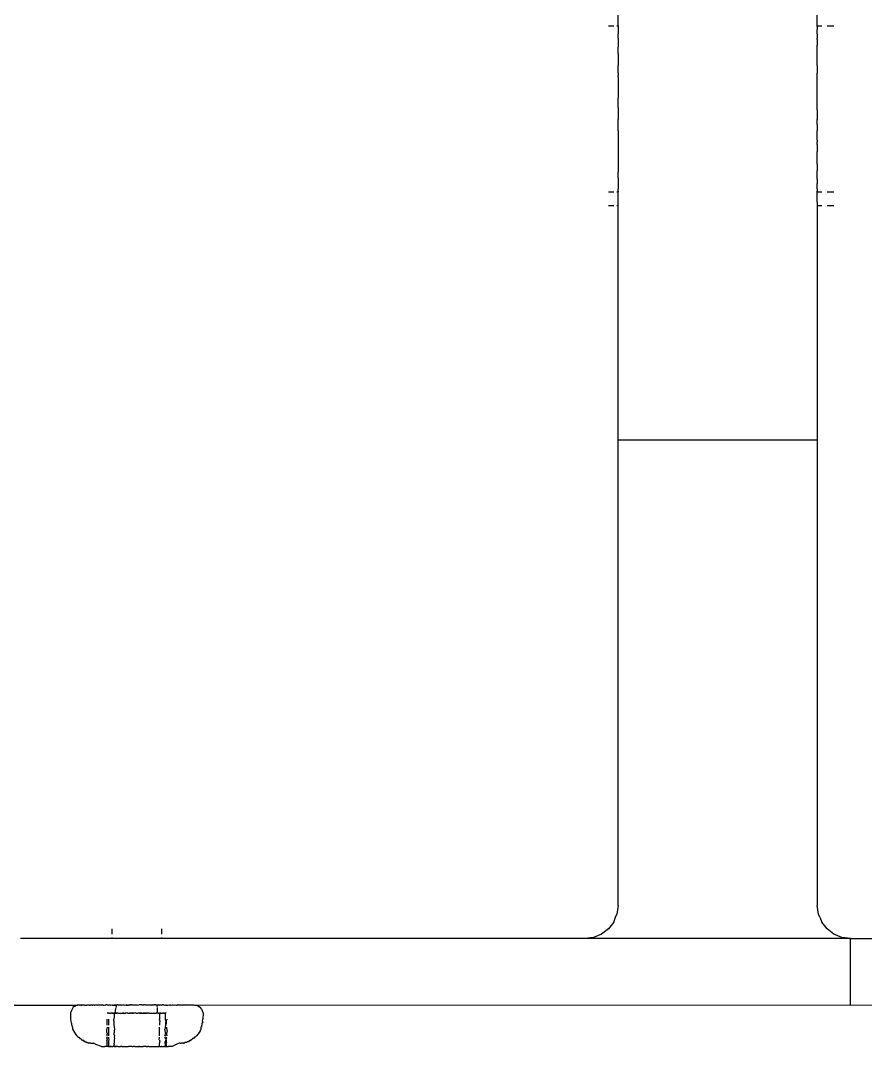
# Model space of a CAD drawing. Header units: millimetres. Extents: x 21 to 5427, y 20 to 4028.
# Drawn here: x 4482.1 to 4533, y 1621.8 to 1683.6 of the extents above; entities that cross this region are included whole.
import ezdxf

# ---------------------------------------------------------------- set-up
doc = ezdxf.new("R2010")
doc.units = ezdxf.units.MM

msp = doc.modelspace()

# ---------------------------------------------------------------- linework, layer by layer
for p, q in [((4518.079, 1683.293), (4518.079, 1683.929)), ((4530.079, 1683.293), (4530.079, 1683.929)), ((4517.493, 1683.293), (4517.811, 1683.293)), ((4518.011, 1683.293), (4518.079, 1683.293)), ((4518.079, 1683.293), (4518.079, 1683.253)), ((4530.079, 1683.293), (4530.147, 1683.293)), ((4530.079, 1683.253), (4530.079, 1683.293)), ((4530.147, 1683.293), (4530.347, 1683.293)), ((4530.665, 1683.293), (4531.079, 1683.293)), ((4518.079, 1683.253), (4518.079, 1683.112)), ((4518.079, 1683.112), (4518.079, 1683.07)), ((4518.079, 1683.07), (4518.079, 1683.009)), ((4518.079, 1683.009), (4518.079, 1682.884)), ((4518.079, 1682.884), (4518.079, 1682.811)), ((4518.079, 1682.539), (4518.079, 1682.811)), ((4530.079, 1683.253), (4530.079, 1683.07)), ((4530.079, 1683.009), (4530.079, 1683.07)), ((4530.079, 1682.884), (4530.079, 1683.009)), ((4530.079, 1682.811), (4530.079, 1682.884)), ((4530.079, 1682.811), (4530.079, 1682.539)), ((4518.079, 1682.539), (4518.079, 1682.5)), ((4518.079, 1682.5), (4518.079, 1682.46)), ((4518.079, 1682.46), (4518.079, 1682.12)), ((4518.079, 1682.12), (4518.079, 1682.079)), ((4518.079, 1682.079), (4518.079, 1682.024)), ((4530.079, 1682.5), (4530.079, 1682.539)), ((4530.079, 1682.46), (4530.079, 1682.5)), ((4530.079, 1682.46), (4530.079, 1682.12)), ((4530.079, 1682.079), (4530.079, 1682.12)), ((4530.079, 1682.024), (4530.079, 1682.079)), ((4518.079, 1681.623), (4518.079, 1682.024)), ((4518.079, 1681.623), (4518.079, 1681.568)), ((4518.079, 1681.568), (4518.079, 1681.527)), ((4518.079, 1681.527), (4518.079, 1681.14)), ((4530.079, 1681.623), (4530.079, 1682.024)), ((4530.079, 1681.568), (4530.079, 1681.623)), ((4530.079, 1681.527), (4530.079, 1681.568)), ((4530.079, 1681.14), (4530.079, 1681.527)), ((4518.079, 1681.14), (4518.079, 1681.059)), ((4518.079, 1681.059), (4518.079, 1680.997)), ((4518.079, 1680.997), (4518.079, 1680.935)), ((4518.079, 1680.935), (4518.079, 1680.897)), ((4518.079, 1680.438), (4518.079, 1680.897)), ((4530.079, 1681.059), (4530.079, 1681.14)), ((4530.079, 1680.997), (4530.079, 1681.059)), ((4530.079, 1680.935), (4530.079, 1680.997)), ((4530.079, 1680.897), (4530.079, 1680.935)), ((4530.079, 1680.897), (4530.079, 1680.438)), ((4518.079, 1680.438), (4518.079, 1680.371)), ((4518.079, 1680.371), (4518.079, 1680.304)), ((4518.079, 1680.195), (4518.079, 1680.304)), ((4518.079, 1680.195), (4518.079, 1679.757)), ((4530.079, 1680.371), (4530.079, 1680.438)), ((4530.079, 1680.304), (4530.079, 1680.371)), ((4530.079, 1680.195), (4530.079, 1680.304)), ((4530.079, 1679.757), (4530.079, 1680.195)), ((4518.079, 1679.757), (4518.079, 1679.703)), ((4518.079, 1679.703), (4518.079, 1679.632)), ((4518.079, 1679.632), (4518.079, 1679.246)), ((4530.079, 1679.703), (4530.079, 1679.757)), ((4530.079, 1679.632), (4530.079, 1679.703)), ((4530.079, 1679.246), (4530.079, 1679.632)), ((4518.079, 1679.246), (4518.079, 1679.078)), ((4518.079, 1679.078), (4518.079, 1679.006)), ((4518.079, 1679.006), (4518.079, 1678.933)), ((4530.079, 1679.078), (4530.079, 1679.246)), ((4530.079, 1679.006), (4530.079, 1679.078)), ((4530.079, 1678.933), (4530.079, 1679.006)), ((4518.079, 1678.367), (4518.079, 1678.933)), ((4518.079, 1678.367), (4518.079, 1678.294)), ((4530.079, 1678.367), (4530.079, 1678.933)), ((4530.079, 1678.294), (4530.079, 1678.367)), ((4518.079, 1678.294), (4518.079, 1678.221)), ((4518.079, 1678.221), (4518.079, 1677.655)), ((4530.079, 1678.221), (4530.079, 1678.294)), ((4530.079, 1678.221), (4530.079, 1677.655)), ((4518.079, 1677.582), (4518.079, 1677.655)), ((4518.079, 1677.51), (4518.079, 1677.582)), ((4518.079, 1677.342), (4518.079, 1677.51)), ((4518.079, 1676.956), (4518.079, 1677.342)), ((4530.079, 1677.582), (4530.079, 1677.655)), ((4530.079, 1677.51), (4530.079, 1677.582)), ((4530.079, 1677.342), (4530.079, 1677.51)), ((4530.079, 1677.342), (4530.079, 1676.956)), ((4518.079, 1676.956), (4518.079, 1676.885)), ((4518.079, 1676.885), (4518.079, 1676.831)), ((4518.079, 1676.831), (4518.079, 1676.393)), ((4530.079, 1676.885), (4530.079, 1676.956)), ((4530.079, 1676.831), (4530.079, 1676.885)), ((4530.079, 1676.393), (4530.079, 1676.831)), ((4518.079, 1676.393), (4518.079, 1676.284)), ((4518.079, 1676.284), (4518.079, 1676.217)), ((4518.079, 1676.217), (4518.079, 1676.15)), ((4518.079, 1676.15), (4518.079, 1675.691)), ((4530.079, 1676.393), (4530.079, 1676.284)), ((4530.079, 1676.217), (4530.079, 1676.284)), ((4530.079, 1676.15), (4530.079, 1676.217)), ((4530.079, 1676.15), (4530.079, 1675.691)), ((4518.079, 1675.691), (4518.079, 1675.653)), ((4518.079, 1675.653), (4518.079, 1675.591)), ((4518.079, 1675.591), (4518.079, 1675.529)), ((4518.079, 1675.529), (4518.079, 1675.473)), ((4518.079, 1675.473), (4518.079, 1675.061)), ((4530.079, 1675.653), (4530.079, 1675.691)), ((4530.079, 1675.591), (4530.079, 1675.653)), ((4530.079, 1675.529), (4530.079, 1675.591)), ((4530.079, 1675.473), (4530.079, 1675.529)), ((4530.079, 1675.061), (4530.079, 1675.473)), ((4518.079, 1675.061), (4518.079, 1675.02)), ((4518.079, 1675.02), (4518.079, 1674.965)), ((4518.079, 1674.965), (4518.079, 1674.564)), ((4530.079, 1675.02), (4530.079, 1675.061)), ((4530.079, 1674.965), (4530.079, 1675.02)), ((4530.079, 1674.965), (4530.079, 1674.564)), ((4518.079, 1674.564), (4518.079, 1674.509)), ((4518.079, 1674.509), (4518.079, 1674.468)), ((4518.079, 1674.128), (4518.079, 1674.468)), ((4518.079, 1674.128), (4518.079, 1674.088)), ((4518.079, 1674.088), (4518.079, 1674.048)), ((4518.079, 1674.048), (4518.079, 1673.777)), ((4530.079, 1674.509), (4530.079, 1674.564)), ((4530.079, 1674.468), (4530.079, 1674.509)), ((4530.079, 1674.128), (4530.079, 1674.468)), ((4530.079, 1674.088), (4530.079, 1674.128)), ((4530.079, 1674.048), (4530.079, 1674.088)), ((4530.079, 1674.048), (4530.079, 1673.777)), ((4518.079, 1673.777), (4518.079, 1673.704)), ((4518.079, 1673.704), (4518.079, 1673.579)), ((4518.079, 1673.579), (4518.079, 1673.518)), ((4518.079, 1673.518), (4518.079, 1673.476)), ((4518.079, 1673.335), (4518.079, 1673.476)), ((4530.079, 1673.704), (4530.079, 1673.777)), ((4530.079, 1673.579), (4530.079, 1673.704)), ((4530.079, 1673.518), (4530.079, 1673.579)), ((4530.079, 1673.476), (4530.079, 1673.518)), ((4530.079, 1673.476), (4530.079, 1673.335)), ((4517.493, 1673.295), (4517.811, 1673.295)), ((4518.011, 1673.295), (4518.079, 1673.295)), ((4518.079, 1673.335), (4518.079, 1673.295)), ((4518.079, 1672.659), (4518.079, 1673.295)), ((4530.079, 1673.295), (4530.079, 1673.335)), ((4530.079, 1673.295), (4530.147, 1673.295)), ((4530.079, 1672.659), (4530.079, 1673.295)), ((4530.147, 1673.295), (4530.347, 1673.295)), ((4530.665, 1673.295), (4531.079, 1673.295)), ((4517.811, 1672.444), (4517.493, 1672.444)), ((4518.079, 1672.444), (4518.011, 1672.444)), ((4518.079, 1672.444), (4518.079, 1672.659)), ((4518.079, 1671.753), (4518.079, 1672.444)), ((4530.079, 1672.659), (4530.079, 1672.444)), ((4530.079, 1672.444), (4530.079, 1671.753)), ((4530.147, 1672.444), (4530.079, 1672.444)), ((4530.347, 1672.444), (4530.147, 1672.444)), ((4531.079, 1672.444), (4530.665, 1672.444)), ((4518.079, 1670.861), (4518.079, 1671.753)), ((4530.079, 1671.753), (4530.079, 1670.861)), ((4518.079, 1669.986), (4518.079, 1670.861)), ((4530.079, 1670.861), (4530.079, 1669.986)), ((4518.079, 1669.129), (4518.079, 1669.986)), ((4530.079, 1669.986), (4530.079, 1669.129)), ((4518.079, 1668.294), (4518.079, 1669.129)), ((4530.079, 1669.129), (4530.079, 1668.294)), ((4518.079, 1667.481), (4518.079, 1668.294)), ((4530.079, 1668.294), (4530.079, 1667.481)), ((4518.079, 1666.693), (4518.079, 1667.481)), ((4530.079, 1667.481), (4530.079, 1666.693)), ((4518.079, 1665.931), (4518.079, 1666.693)), ((4530.079, 1666.693), (4530.079, 1665.931)), ((4518.079, 1665.197), (4518.079, 1665.931)), ((4530.079, 1665.931), (4530.079, 1665.197)), ((4518.079, 1664.492), (4518.079, 1665.197)), ((4530.079, 1665.197), (4530.079, 1664.492)), ((4518.079, 1663.819), (4518.079, 1664.492)), ((4530.079, 1664.492), (4530.079, 1663.819)), ((4518.079, 1663.179), (4518.079, 1663.819)), ((4530.079, 1663.819), (4530.079, 1663.179)), ((4518.079, 1662.573), (4518.079, 1663.179)), ((4530.079, 1663.179), (4530.079, 1662.573)), ((4518.079, 1662.002), (4518.079, 1662.573)), ((4530.079, 1662.573), (4530.079, 1662.002)), ((4518.079, 1661.469), (4518.079, 1662.002)), ((4530.079, 1662.002), (4530.079, 1661.469)), ((4518.079, 1660.973), (4518.079, 1661.469)), ((4530.079, 1661.469), (4530.079, 1660.973)), ((4518.079, 1660.517), (4518.079, 1660.973)), ((4518.079, 1660.101), (4518.079, 1660.517)), ((4530.079, 1660.973), (4530.079, 1660.517)), ((4530.079, 1660.517), (4530.079, 1660.101)), ((4518.079, 1659.727), (4518.079, 1660.101)), ((4530.079, 1660.101), (4530.079, 1659.727)), ((4518.079, 1659.394), (4518.079, 1659.727)), ((4518.079, 1659.104), (4518.079, 1659.394)), ((4530.079, 1659.727), (4530.079, 1659.394)), ((4530.079, 1659.394), (4530.079, 1659.104)), ((4518.079, 1658.858), (4518.079, 1659.104)), ((4518.079, 1658.655), (4518.079, 1658.858)), ((4518.079, 1658.498), (4518.079, 1658.655)), ((4530.079, 1659.104), (4530.079, 1658.858)), ((4530.079, 1658.858), (4530.079, 1658.655)), ((4530.079, 1658.655), (4530.079, 1658.498)), ((4518.079, 1658.385), (4518.079, 1658.498)), ((4518.079, 1658.317), (4518.079, 1658.385)), ((4530.079, 1658.317), (4518.079, 1658.317)), ((4518.079, 1630.294), (4518.079, 1658.317)), ((4530.079, 1658.498), (4530.079, 1658.385)), ((4530.079, 1658.385), (4530.079, 1658.317)), ((4530.079, 1658.317), (4530.079, 1630.294)), ((4518.079, 1630.294), (4518.011, 1629.776)), ((4530.147, 1629.776), (4530.079, 1630.294)), ((4517.811, 1629.294), (4517.927, 1629.587)), ((4517.927, 1629.587), (4518.011, 1629.776)), ((4530.232, 1629.587), (4530.147, 1629.776)), ((4530.232, 1629.587), (4530.347, 1629.294)), ((4487.589, 1628.88), (4487.589, 1628.562)), ((4490.57, 1628.88), (4490.57, 1628.562)), ((4517.493, 1628.88), (4517.079, 1628.562)), ((4517.811, 1629.294), (4517.493, 1628.88)), ((4530.665, 1628.88), (4530.347, 1629.294)), ((4531.079, 1628.562), (4530.665, 1628.88)), ((4487.589, 1628.294), (4482.079, 1628.294)), ((4487.589, 1628.362), (4487.589, 1628.294)), ((4487.622, 1628.294), (4487.589, 1628.294)), ((4487.677, 1628.294), (4487.622, 1628.294)), ((4487.755, 1628.294), (4487.677, 1628.294)), ((4487.854, 1628.294), (4487.755, 1628.294)), ((4487.972, 1628.294), (4487.854, 1628.294)), ((4488, 1628.294), (4487.972, 1628.294)), ((4488.108, 1628.294), (4488, 1628.294)), ((4488.139, 1628.294), (4488.108, 1628.294)), ((4488.259, 1628.294), (4488.139, 1628.294)), ((4488.292, 1628.294), (4488.259, 1628.294)), ((4488.423, 1628.294), (4488.292, 1628.294)), ((4488.459, 1628.294), (4488.423, 1628.294)), ((4488.597, 1628.294), (4488.459, 1628.294)), ((4488.635, 1628.294), (4488.597, 1628.294)), ((4488.779, 1628.294), (4488.635, 1628.294)), ((4488.818, 1628.294), (4488.779, 1628.294)), ((4488.965, 1628.294), (4488.818, 1628.294)), ((4489.005, 1628.294), (4488.965, 1628.294)), ((4489.154, 1628.294), (4489.005, 1628.294)), ((4489.193, 1628.294), (4489.154, 1628.294)), ((4489.341, 1628.294), (4489.193, 1628.294)), ((4489.38, 1628.294), (4489.341, 1628.294)), ((4489.524, 1628.294), (4489.38, 1628.294)), ((4489.562, 1628.294), (4489.524, 1628.294)), ((4489.7, 1628.294), (4489.562, 1628.294)), ((4489.736, 1628.294), (4489.7, 1628.294)), ((4489.866, 1628.294), (4489.736, 1628.294)), ((4489.9, 1628.294), (4489.866, 1628.294)), ((4490.02, 1628.294), (4489.9, 1628.294)), ((4490.051, 1628.294), (4490.02, 1628.294)), ((4490.159, 1628.294), (4490.051, 1628.294)), ((4490.186, 1628.294), (4490.159, 1628.294)), ((4490.304, 1628.294), (4490.186, 1628.294)), ((4490.403, 1628.294), (4490.304, 1628.294)), ((4490.481, 1628.294), (4490.403, 1628.294)), ((4490.537, 1628.294), (4490.481, 1628.294)), ((4490.57, 1628.294), (4490.537, 1628.294)), ((4490.57, 1628.362), (4490.57, 1628.294)), ((4516.079, 1628.294), (4490.57, 1628.294)), ((4516.597, 1628.362), (4516.079, 1628.294)), ((4532.079, 1628.294), (4516.079, 1628.294)), ((4517.079, 1628.562), (4516.597, 1628.362)), ((4531.562, 1628.362), (4531.079, 1628.562)), ((4532.079, 1628.294), (4531.562, 1628.362)), ((4532.079, 1624.294), (4532.079, 1628.294)), ((4532.079, 1628.294), (4537.589, 1628.294)), ((4442.67, 1624.284), (4485.488, 1624.284)), ((4485.141, 1623.985), (4485.138, 1623.892)), ((4485.141, 1623.985), (4485.166, 1623.985)), ((4485.187, 1624.072), (4485.166, 1623.985)), ((4485.187, 1624.072), (4485.212, 1624.072)), ((4485.233, 1624.148), (4485.212, 1624.072)), ((4485.308, 1624.21), (4485.233, 1624.148)), ((4485.348, 1624.21), (4485.308, 1624.21)), ((4485.394, 1624.256), (4485.348, 1624.21)), ((4485.466, 1624.256), (4485.394, 1624.256)), ((4485.488, 1624.284), (4485.466, 1624.256)), ((4485.558, 1624.284), (4485.488, 1624.284)), ((4485.488, 1624.284), (4485.526, 1624.284)), ((4485.558, 1624.284), (4485.526, 1624.284)), ((4485.599, 1624.284), (4485.558, 1624.284)), ((4485.648, 1624.284), (4485.599, 1624.284)), ((4485.705, 1624.284), (4485.648, 1624.284)), ((4485.77, 1624.284), (4485.705, 1624.284)), ((4485.705, 1624.284), (4485.742, 1624.284)), ((4485.742, 1624.284), (4485.77, 1624.284)), ((4485.843, 1624.284), (4485.77, 1624.284)), ((4485.889, 1624.284), (4485.843, 1624.284)), ((4485.924, 1624.284), (4485.889, 1624.284)), ((4485.924, 1624.284), (4485.975, 1624.284)), ((4485.975, 1624.284), (4486.013, 1624.284)), ((4486.013, 1624.284), (4486.068, 1624.284)), ((4486.109, 1624.284), (4486.068, 1624.284)), ((4486.168, 1624.284), (4486.109, 1624.284)), ((4486.212, 1624.284), (4486.168, 1624.284)), ((4486.212, 1624.284), (4486.275, 1624.284)), ((4486.322, 1624.284), (4486.275, 1624.284)), ((4486.389, 1624.284), (4486.322, 1624.284)), ((4486.389, 1624.284), (4486.439, 1624.284)), ((4486.509, 1624.284), (4486.439, 1624.284)), ((4486.509, 1624.284), (4486.562, 1624.284)), ((4486.636, 1624.284), (4486.562, 1624.284)), ((4486.664, 1624.294), (4486.636, 1624.284)), ((4486.691, 1624.284), (4486.636, 1624.284)), ((4486.664, 1624.294), (4486.691, 1624.284)), ((4486.768, 1624.284), (4486.691, 1624.284)), ((4486.826, 1624.284), (4486.768, 1624.284)), ((4486.906, 1624.284), (4486.826, 1624.284)), ((4486.966, 1624.284), (4486.906, 1624.284)), ((4486.966, 1624.284), (4487, 1624.294)), ((4487.05, 1624.284), (4487, 1624.294)), ((4487.05, 1624.284), (4487.112, 1624.284)), ((4487.112, 1624.284), (4487.165, 1624.294)), ((4487.165, 1624.294), (4487.198, 1624.284)), ((4487.243, 1624.294), (4487.198, 1624.284)), ((4487.289, 1624.294), (4487.243, 1624.294)), ((4487.289, 1624.294), (4487.351, 1624.284)), ((4487.351, 1624.284), (4487.404, 1624.294)), ((4487.404, 1624.294), (4487.475, 1624.294)), ((4487.475, 1624.294), (4487.508, 1624.284)), ((4487.508, 1624.284), (4487.566, 1624.294)), ((4487.566, 1624.294), (4487.604, 1624.292)), ((4487.604, 1624.292), (4487.631, 1624.294)), ((4487.604, 1624.292), (4487.668, 1624.284)), ((4487.668, 1624.284), (4487.631, 1624.294)), ((4487.668, 1624.284), (4487.737, 1624.284)), ((4487.737, 1624.284), (4487.766, 1624.294)), ((4487.737, 1624.284), (4487.805, 1624.288)), ((4487.832, 1624.284), (4487.766, 1624.294)), ((4487.783, 1623.985), (4487.774, 1623.892)), ((4487.798, 1624.072), (4487.783, 1623.985)), ((4487.819, 1624.148), (4487.798, 1624.072)), ((4487.805, 1624.288), (4487.832, 1624.284)), ((4487.83, 1624.176), (4487.843, 1624.21)), ((4487.903, 1624.294), (4487.832, 1624.284)), ((4487.832, 1624.284), (4487.864, 1624.294)), ((4487.832, 1624.284), (4487.843, 1624.21)), ((4487.864, 1624.294), (4487.903, 1624.294)), ((4487.959, 1624.294), (4487.903, 1624.294)), ((4487.999, 1624.284), (4487.959, 1624.294)), ((4487.999, 1624.284), (4488.042, 1624.294)), ((4488.042, 1624.294), (4488.094, 1624.294)), ((4488.094, 1624.294), (4488.169, 1624.284)), ((4488.094, 1624.294), (4488.122, 1624.294)), ((4488.122, 1624.294), (4488.169, 1624.284)), ((4488.169, 1624.284), (4488.194, 1624.294)), ((4488.169, 1624.284), (4488.235, 1624.294)), ((4488.194, 1624.294), (4488.235, 1624.294)), ((4488.235, 1624.294), (4488.299, 1624.294)), ((4488.299, 1624.294), (4488.341, 1624.284)), ((4488.341, 1624.284), (4488.396, 1624.294)), ((4488.396, 1624.294), (4488.44, 1624.292)), ((4488.44, 1624.292), (4488.469, 1624.294)), ((4488.44, 1624.292), (4488.515, 1624.284)), ((4488.515, 1624.284), (4488.469, 1624.294)), ((4488.515, 1624.284), (4488.588, 1624.284)), ((4488.614, 1624.294), (4488.588, 1624.284)), ((4488.642, 1624.291), (4488.588, 1624.284)), ((4488.614, 1624.294), (4488.642, 1624.291)), ((4488.642, 1624.291), (4488.703, 1624.294)), ((4488.667, 1624.294), (4488.642, 1624.291)), ((4488.667, 1624.294), (4488.703, 1624.294)), ((4488.759, 1624.294), (4488.703, 1624.294)), ((4488.759, 1624.294), (4488.869, 1624.294)), ((4488.869, 1624.294), (4488.96, 1624.294)), ((4488.96, 1624.294), (4489.039, 1624.294)), ((4489.039, 1624.294), (4489.085, 1624.294)), ((4489.085, 1624.294), (4489.116, 1624.284)), ((4489.116, 1624.284), (4489.209, 1624.294)), ((4489.288, 1624.294), (4489.209, 1624.294)), ((4489.377, 1624.294), (4489.288, 1624.294)), ((4489.377, 1624.294), (4489.455, 1624.294)), ((4489.455, 1624.294), (4489.491, 1624.294)), ((4489.54, 1624.294), (4489.491, 1624.294)), ((4489.54, 1624.294), (4489.57, 1624.284)), ((4489.636, 1624.294), (4489.57, 1624.284)), ((4489.636, 1624.294), (4489.694, 1624.294)), ((4489.694, 1624.294), (4489.763, 1624.294)), ((4489.763, 1624.294), (4489.836, 1624.294)), ((4489.836, 1624.294), (4489.899, 1624.294)), ((4489.899, 1624.294), (4489.965, 1624.294)), ((4489.965, 1624.294), (4489.989, 1624.284)), ((4489.989, 1624.284), (4490.045, 1624.294)), ((4490.02, 1624.294), (4489.989, 1624.284)), ((4490.02, 1624.294), (4490.077, 1624.294)), ((4490.045, 1624.294), (4490.077, 1624.294)), ((4490.077, 1624.294), (4490.123, 1624.294)), ((4490.17, 1624.294), (4490.123, 1624.294)), ((4490.207, 1624.294), (4490.17, 1624.294)), ((4490.207, 1624.294), (4490.27, 1624.294)), ((4490.27, 1624.294), (4490.343, 1624.294)), ((4490.27, 1624.294), (4490.311, 1624.294)), ((4490.311, 1624.294), (4490.287, 1624.256)), ((4490.287, 1624.256), (4490.311, 1624.21)), ((4490.311, 1624.294), (4490.343, 1624.294)), ((4490.311, 1624.148), (4490.311, 1624.072)), ((4490.311, 1624.072), (4490.311, 1623.985)), ((4490.311, 1623.985), (4490.311, 1623.892)), ((4490.343, 1624.294), (4490.393, 1624.294)), ((4490.422, 1624.284), (4490.393, 1624.294)), ((4490.422, 1624.284), (4490.478, 1624.294)), ((4490.478, 1624.294), (4490.527, 1624.294)), ((4490.527, 1624.294), (4490.584, 1624.284)), ((4490.611, 1624.294), (4490.584, 1624.284)), ((4490.66, 1624.294), (4490.611, 1624.294)), ((4490.688, 1624.294), (4490.66, 1624.294)), ((4490.688, 1624.294), (4490.742, 1624.284)), ((4490.742, 1624.284), (4490.804, 1624.294)), ((4490.804, 1624.294), (4490.84, 1624.292)), ((4490.84, 1624.292), (4490.869, 1624.294)), ((4490.84, 1624.292), (4490.897, 1624.284)), ((4490.869, 1624.294), (4490.897, 1624.284)), ((4490.897, 1624.284), (4490.961, 1624.284)), ((4490.961, 1624.284), (4490.994, 1624.294)), ((4490.994, 1624.294), (4491.047, 1624.284)), ((4491.109, 1624.284), (4491.047, 1624.284)), ((4491.109, 1624.284), (4491.158, 1624.294)), ((4491.158, 1624.294), (4491.192, 1624.284)), ((4491.192, 1624.284), (4491.232, 1624.294)), ((4491.232, 1624.294), (4491.274, 1624.294)), ((4491.274, 1624.294), (4491.333, 1624.284)), ((4491.333, 1624.284), (4491.387, 1624.294)), ((4491.387, 1624.294), (4491.468, 1624.284)), ((4491.468, 1624.284), (4491.495, 1624.294)), ((4491.468, 1624.284), (4491.523, 1624.284)), ((4491.495, 1624.294), (4491.523, 1624.284)), ((4491.561, 1624.294), (4491.523, 1624.284)), ((4491.561, 1624.294), (4491.599, 1624.294)), ((4491.649, 1624.284), (4491.599, 1624.294)), ((4491.649, 1624.284), (4491.698, 1624.294)), ((4491.698, 1624.294), (4491.759, 1624.294)), ((4491.759, 1624.294), (4491.793, 1624.294)), ((4491.793, 1624.294), (4491.836, 1624.284)), ((4491.836, 1624.284), (4491.883, 1624.294)), ((4491.883, 1624.294), (4491.969, 1624.294)), ((4491.969, 1624.294), (4492.02, 1624.294)), ((4492.02, 1624.294), (4492.049, 1624.294)), ((4492.091, 1624.284), (4492.02, 1624.294)), ((4492.049, 1624.294), (4492.124, 1624.294)), ((4492.124, 1624.294), (4492.091, 1624.284)), ((4492.124, 1624.294), (4492.193, 1624.294)), ((4492.193, 1624.294), (4492.258, 1624.294)), ((4492.258, 1624.294), (4492.316, 1624.294)), ((4492.316, 1624.294), (4492.369, 1624.294)), ((4492.369, 1624.294), (4492.416, 1624.294)), ((4492.416, 1624.294), (4492.458, 1624.294)), ((4492.458, 1624.294), (4492.493, 1624.294)), ((4492.493, 1624.294), (4492.522, 1624.294)), ((4492.493, 1624.294), (4492.56, 1624.284)), ((4492.56, 1624.284), (4492.6, 1624.284)), ((4492.6, 1624.284), (4492.632, 1624.284)), ((4492.6, 1624.284), (4492.67, 1624.284)), ((4492.632, 1624.284), (4492.67, 1624.284)), ((4492.67, 1624.284), (4532.079, 1624.294)), ((4492.67, 1624.284), (4492.692, 1624.256)), ((4492.692, 1624.256), (4492.764, 1624.256)), ((4492.764, 1624.256), (4492.81, 1624.21)), ((4492.81, 1624.21), (4492.85, 1624.21)), ((4492.85, 1624.21), (4492.926, 1624.148)), ((4492.926, 1624.148), (4492.946, 1624.072)), ((4492.972, 1624.072), (4492.946, 1624.072)), ((4492.972, 1624.072), (4492.992, 1623.985)), ((4493.018, 1623.985), (4492.992, 1623.985)), ((4493.018, 1623.985), (4493.02, 1623.892)), ((4532.079, 1624.294), (4535.488, 1624.284)), ((4485.083, 1623.794), (4485.08, 1623.442)), ((4485.08, 1623.442), (4485.108, 1623.319)), ((4485.112, 1623.892), (4485.083, 1623.794)), ((4485.108, 1623.319), (4485.123, 1623.198)), ((4485.112, 1623.892), (4485.138, 1623.892)), ((4487.292, 1623.369), (4487.292, 1623.442)), ((4487.292, 1623.319), (4487.292, 1623.369)), ((4487.292, 1623.198), (4487.292, 1623.319)), ((4487.351, 1623.794), (4487.307, 1623.794)), ((4487.402, 1623.794), (4487.351, 1623.794)), ((4487.381, 1623.442), (4487.381, 1623.198)), ((4487.402, 1623.794), (4487.449, 1623.794)), ((4487.486, 1623.794), (4487.449, 1623.794)), ((4487.486, 1623.794), (4487.536, 1623.794)), ((4487.602, 1623.794), (4487.536, 1623.794)), ((4487.574, 1623.794), (4487.536, 1623.794)), ((4487.629, 1623.794), (4487.574, 1623.794)), ((4487.672, 1623.794), (4487.602, 1623.794)), ((4487.629, 1623.794), (4487.602, 1623.794)), ((4487.629, 1623.794), (4487.672, 1623.794)), ((4487.672, 1623.794), (4487.715, 1623.794)), ((4487.695, 1623.319), (4487.708, 1623.397)), ((4487.695, 1623.319), (4487.7, 1623.198)), ((4487.712, 1623.628), (4487.708, 1623.442)), ((4487.708, 1623.397), (4487.708, 1623.442)), ((4487.715, 1623.794), (4487.712, 1623.628)), ((4487.766, 1623.794), (4487.715, 1623.794)), ((4487.766, 1623.794), (4487.81, 1623.794)), ((4487.774, 1623.892), (4487.79, 1623.848)), ((4487.79, 1623.848), (4487.81, 1623.794)), ((4487.81, 1623.794), (4487.873, 1623.794)), ((4487.873, 1623.794), (4487.836, 1623.794)), ((4487.949, 1623.794), (4487.873, 1623.794)), ((4487.905, 1623.794), (4487.873, 1623.794)), ((4487.949, 1623.794), (4487.905, 1623.794)), ((4487.949, 1623.794), (4487.989, 1623.794)), ((4487.989, 1623.794), (4488.045, 1623.794)), ((4488.045, 1623.794), (4488.09, 1623.794)), ((4488.09, 1623.794), (4488.139, 1623.794)), ((4488.139, 1623.794), (4488.187, 1623.794)), ((4488.187, 1623.794), (4488.232, 1623.794)), ((4488.187, 1623.794), (4488.259, 1623.794)), ((4488.232, 1623.794), (4488.259, 1623.794)), ((4488.302, 1623.794), (4488.232, 1623.794)), ((4488.259, 1623.794), (4488.33, 1623.794)), ((4488.302, 1623.794), (4488.33, 1623.794)), ((4488.33, 1623.794), (4488.396, 1623.794)), ((4488.427, 1623.816), (4488.396, 1623.794)), ((4488.474, 1623.794), (4488.427, 1623.816)), ((4488.544, 1623.794), (4488.474, 1623.794)), ((4488.544, 1623.794), (4488.585, 1623.794)), ((4488.585, 1623.794), (4488.634, 1623.794)), ((4488.634, 1623.794), (4488.67, 1623.794)), ((4488.703, 1623.794), (4488.634, 1623.794)), ((4488.67, 1623.794), (4488.703, 1623.794)), ((4488.748, 1623.794), (4488.703, 1623.794)), ((4488.782, 1623.794), (4488.748, 1623.794)), ((4488.838, 1623.794), (4488.782, 1623.794)), ((4488.782, 1623.794), (4488.81, 1623.794)), ((4488.81, 1623.794), (4488.869, 1623.794)), ((4488.91, 1623.794), (4488.838, 1623.794)), ((4488.91, 1623.794), (4488.869, 1623.794)), ((4488.956, 1623.794), (4488.91, 1623.794)), ((4488.956, 1623.794), (4488.994, 1623.816)), ((4489.039, 1623.794), (4488.994, 1623.816)), ((4489.039, 1623.794), (4489.102, 1623.794)), ((4489.102, 1623.794), (4489.142, 1623.794)), ((4489.209, 1623.794), (4489.142, 1623.794)), ((4489.248, 1623.794), (4489.209, 1623.794)), ((4489.248, 1623.794), (4489.289, 1623.794)), ((4489.322, 1623.794), (4489.248, 1623.794)), ((4489.289, 1623.794), (4489.348, 1623.794)), ((4489.377, 1623.794), (4489.322, 1623.794)), ((4489.348, 1623.794), (4489.377, 1623.794)), ((4489.377, 1623.794), (4489.41, 1623.794)), ((4489.41, 1623.794), (4489.468, 1623.794)), ((4489.468, 1623.794), (4489.54, 1623.794)), ((4489.494, 1623.794), (4489.468, 1623.794)), ((4489.54, 1623.794), (4489.494, 1623.794)), ((4489.54, 1623.794), (4489.608, 1623.794)), ((4489.608, 1623.794), (4489.57, 1623.794)), ((4489.639, 1623.794), (4489.608, 1623.794)), ((4489.639, 1623.794), (4489.694, 1623.794)), ((4489.763, 1623.794), (4489.694, 1623.794)), ((4489.694, 1623.794), (4489.734, 1623.794)), ((4489.763, 1623.794), (4489.734, 1623.794)), ((4489.829, 1623.794), (4489.763, 1623.794)), ((4489.829, 1623.794), (4489.899, 1623.794)), ((4489.829, 1623.794), (4489.856, 1623.794)), ((4489.856, 1623.794), (4489.899, 1623.794)), ((4489.899, 1623.794), (4489.965, 1623.794)), ((4489.965, 1623.794), (4490.02, 1623.794)), ((4490.02, 1623.794), (4490.077, 1623.794)), ((4490.077, 1623.794), (4490.123, 1623.794)), ((4490.123, 1623.794), (4490.17, 1623.794)), ((4490.17, 1623.794), (4490.207, 1623.794)), ((4490.207, 1623.794), (4490.254, 1623.794)), ((4490.311, 1623.794), (4490.254, 1623.794)), ((4490.311, 1623.892), (4490.311, 1623.821)), ((4490.311, 1623.821), (4490.311, 1623.794)), ((4490.349, 1623.794), (4490.311, 1623.794)), ((4490.393, 1623.794), (4490.349, 1623.794)), ((4490.393, 1623.794), (4490.444, 1623.794)), ((4490.447, 1623.442), (4490.433, 1623.372)), ((4490.433, 1623.372), (4490.464, 1623.319)), ((4490.487, 1623.794), (4490.444, 1623.794)), ((4490.444, 1623.794), (4490.446, 1623.562)), ((4490.446, 1623.562), (4490.447, 1623.442)), ((4490.464, 1623.319), (4490.459, 1623.198)), ((4490.487, 1623.794), (4490.557, 1623.794)), ((4490.53, 1623.794), (4490.487, 1623.794)), ((4490.53, 1623.794), (4490.585, 1623.794)), ((4490.53, 1623.794), (4490.557, 1623.794)), ((4490.557, 1623.794), (4490.622, 1623.794)), ((4490.585, 1623.794), (4490.622, 1623.794)), ((4490.692, 1623.794), (4490.622, 1623.794)), ((4490.665, 1623.794), (4490.622, 1623.794)), ((4490.665, 1623.794), (4490.692, 1623.794)), ((4490.756, 1623.794), (4490.692, 1623.794)), ((4490.756, 1623.794), (4490.798, 1623.794)), ((4490.86, 1623.794), (4490.798, 1623.794)), ((4490.798, 1623.794), (4490.798, 1623.686)), ((4490.798, 1623.686), (4490.798, 1623.442)), ((4490.805, 1623.41), (4490.798, 1623.442)), ((4490.825, 1623.319), (4490.805, 1623.41)), ((4490.825, 1623.319), (4490.818, 1623.198)), ((4490.864, 1623.366), (4490.901, 1623.409)), ((4490.881, 1623.319), (4490.864, 1623.366)), ((4490.87, 1623.198), (4490.881, 1623.319)), ((4490.892, 1623.442), (4490.901, 1623.409)), ((4493.046, 1623.892), (4493.02, 1623.892)), ((4493.051, 1623.319), (4493.036, 1623.198)), ((4493.046, 1623.892), (4493.079, 1623.794)), ((4493.051, 1623.319), (4493.067, 1623.442)), ((4493.079, 1623.794), (4493.067, 1623.442)), ((4485.123, 1623.198), (4485.149, 1623.198)), ((4485.149, 1623.198), (4485.147, 1623.078)), ((4485.147, 1623.078), (4485.173, 1623.078)), ((4485.173, 1623.078), (4485.182, 1622.961)), ((4485.182, 1622.961), (4485.207, 1622.961)), ((4485.207, 1622.961), (4485.209, 1622.846)), ((4485.209, 1622.846), (4485.262, 1622.736)), ((4485.262, 1622.736), (4485.324, 1622.63)), ((4487.272, 1622.63), (4487.287, 1622.846)), ((4487.292, 1622.961), (4487.287, 1622.846)), ((4487.292, 1623.078), (4487.292, 1623.198)), ((4487.381, 1623.198), (4487.381, 1623.078)), ((4487.381, 1622.961), (4487.386, 1622.846)), ((4487.386, 1622.846), (4487.381, 1622.736)), ((4487.381, 1622.736), (4487.381, 1622.63)), ((4487.7, 1623.198), (4487.708, 1623.078)), ((4487.708, 1623.078), (4487.72, 1622.961)), ((4487.72, 1622.961), (4487.736, 1622.846)), ((4487.736, 1622.846), (4487.722, 1622.736)), ((4487.722, 1622.736), (4487.723, 1622.63)), ((4490.438, 1622.961), (4490.423, 1622.846)), ((4490.423, 1622.846), (4490.436, 1622.736)), ((4490.436, 1622.736), (4490.433, 1622.63)), ((4490.459, 1623.198), (4490.45, 1623.078)), ((4490.796, 1622.874), (4490.773, 1622.846)), ((4490.796, 1622.736), (4490.773, 1622.846)), ((4490.807, 1623.078), (4490.792, 1622.961)), ((4490.792, 1622.961), (4490.796, 1622.874)), ((4490.818, 1622.63), (4490.796, 1622.736)), ((4490.818, 1623.198), (4490.807, 1623.078)), ((4490.86, 1623.078), (4490.87, 1623.198)), ((4490.916, 1622.736), (4490.887, 1622.63)), ((4490.916, 1622.736), (4490.892, 1622.961)), ((4492.896, 1622.736), (4492.834, 1622.63)), ((4492.949, 1622.846), (4492.896, 1622.736)), ((4492.951, 1622.961), (4492.949, 1622.846)), ((4492.977, 1622.961), (4492.951, 1622.961)), ((4492.985, 1623.078), (4492.977, 1622.961)), ((4493.011, 1623.078), (4492.985, 1623.078)), ((4493.036, 1623.198), (4493.01, 1623.198)), ((4493.01, 1623.198), (4493.011, 1623.078)), ((4485.324, 1622.63), (4485.395, 1622.53)), ((4485.395, 1622.53), (4485.473, 1622.436)), ((4485.473, 1622.436), (4485.558, 1622.349)), ((4485.558, 1622.349), (4485.596, 1622.349)), ((4485.596, 1622.349), (4485.651, 1622.269)), ((4485.651, 1622.269), (4485.687, 1622.269)), ((4485.687, 1622.269), (4485.718, 1622.269)), ((4485.718, 1622.269), (4485.749, 1622.196)), ((4485.749, 1622.196), (4485.785, 1622.196)), ((4485.785, 1622.196), (4485.814, 1622.196)), ((4485.814, 1622.196), (4485.854, 1622.132)), ((4485.854, 1622.132), (4485.888, 1622.132)), ((4485.888, 1622.132), (4485.917, 1622.132)), ((4485.917, 1622.132), (4485.963, 1622.077)), ((4487.269, 1622.292), (4487.292, 1622.359)), ((4487.269, 1622.292), (4487.283, 1622.269)), ((4487.272, 1622.63), (4487.292, 1622.57)), ((4487.277, 1622.391), (4487.292, 1622.359)), ((4487.299, 1622.246), (4487.283, 1622.269)), ((4487.287, 1622.159), (4487.292, 1622.22)), ((4487.287, 1622.159), (4487.292, 1622.132)), ((4487.292, 1622.57), (4487.306, 1622.53)), ((4487.292, 1622.436), (4487.306, 1622.53)), ((4487.299, 1622.246), (4487.292, 1622.22)), ((4487.292, 1622.077), (4487.292, 1622.132)), ((4487.381, 1622.63), (4487.373, 1622.53)), ((4487.373, 1622.53), (4487.381, 1622.436)), ((4487.381, 1622.349), (4487.381, 1622.269)), ((4487.381, 1622.269), (4487.394, 1622.196)), ((4487.389, 1622.132), (4487.381, 1622.084)), ((4487.381, 1622.084), (4487.382, 1622.031)), ((4487.412, 1622.175), (4487.389, 1622.132)), ((4487.394, 1622.196), (4487.412, 1622.175)), ((4487.723, 1622.63), (4487.692, 1622.568)), ((4487.692, 1622.568), (4487.702, 1622.53)), ((4487.702, 1622.53), (4487.731, 1622.436)), ((4487.728, 1622.132), (4487.715, 1622.077)), ((4487.731, 1622.436), (4487.725, 1622.349)), ((4487.725, 1622.349), (4487.732, 1622.269)), ((4487.732, 1622.269), (4487.726, 1622.196)), ((4487.726, 1622.196), (4487.728, 1622.132)), ((4490.426, 1622.269), (4490.403, 1622.225)), ((4490.428, 1622.196), (4490.403, 1622.225)), ((4490.427, 1622.349), (4490.426, 1622.269)), ((4490.43, 1622.53), (4490.427, 1622.436)), ((4490.428, 1622.196), (4490.452, 1622.163)), ((4490.433, 1622.63), (4490.43, 1622.53)), ((4490.465, 1622.102), (4490.443, 1622.077)), ((4490.452, 1622.163), (4490.465, 1622.132)), ((4490.465, 1622.132), (4490.465, 1622.102)), ((4490.814, 1622.269), (4490.774, 1622.349)), ((4490.786, 1622.53), (4490.775, 1622.504)), ((4490.815, 1622.436), (4490.775, 1622.504)), ((4490.804, 1622.092), (4490.78, 1622.073)), ((4490.818, 1622.63), (4490.786, 1622.53)), ((4490.815, 1622.436), (4490.795, 1622.393)), ((4490.816, 1622.149), (4490.804, 1622.092)), ((4490.814, 1622.269), (4490.824, 1622.196)), ((4490.824, 1622.196), (4490.816, 1622.149)), ((4490.86, 1622.247), (4490.875, 1622.269)), ((4490.86, 1622.219), (4490.86, 1622.247)), ((4490.872, 1622.159), (4490.86, 1622.219)), ((4490.89, 1622.292), (4490.861, 1622.349)), ((4490.871, 1622.077), (4490.876, 1622.109)), ((4490.876, 1622.109), (4490.872, 1622.159)), ((4490.875, 1622.269), (4490.89, 1622.292)), ((4490.902, 1622.53), (4490.887, 1622.63)), ((4490.905, 1622.436), (4490.902, 1622.53)), ((4492.242, 1622.132), (4492.196, 1622.077)), ((4492.271, 1622.132), (4492.242, 1622.132)), ((4492.305, 1622.132), (4492.271, 1622.132)), ((4492.344, 1622.196), (4492.305, 1622.132)), ((4492.374, 1622.196), (4492.344, 1622.196)), ((4492.409, 1622.196), (4492.374, 1622.196)), ((4492.441, 1622.269), (4492.409, 1622.196)), ((4492.471, 1622.269), (4492.441, 1622.269)), ((4492.508, 1622.269), (4492.471, 1622.269)), ((4492.563, 1622.349), (4492.508, 1622.269)), ((4492.6, 1622.349), (4492.563, 1622.349)), ((4492.686, 1622.436), (4492.6, 1622.349)), ((4492.764, 1622.53), (4492.686, 1622.436)), ((4492.834, 1622.63), (4492.764, 1622.53)), ((4485.963, 1622.077), (4486.024, 1622.077)), ((4486.024, 1622.077), (4486.076, 1622.031)), ((4486.076, 1622.031), (4486.135, 1622.031)), ((4486.135, 1622.031), (4486.152, 1622.011)), ((4486.152, 1622.011), (4486.19, 1621.994)), ((4486.248, 1621.994), (4486.19, 1621.994)), ((4486.32, 1621.994), (4486.248, 1621.994)), ((4486.32, 1621.994), (4486.367, 1621.994)), ((4486.367, 1621.994), (4486.42, 1621.994)), ((4486.42, 1621.994), (4486.48, 1621.994)), ((4486.62, 1621.914), (4486.48, 1621.994)), ((4486.953, 1621.794), (4486.62, 1621.914)), ((4486.953, 1621.794), (4487.163, 1621.794)), ((4487.292, 1621.794), (4487.163, 1621.794)), ((4487.286, 1622.049), (4487.292, 1622.077)), ((4487.312, 1622.031), (4487.286, 1622.049)), ((4487.288, 1621.994), (4487.312, 1622.031)), ((4487.292, 1621.952), (4487.288, 1621.994)), ((4487.292, 1621.832), (4487.292, 1621.952)), ((4487.292, 1621.794), (4487.292, 1621.832)), ((4487.328, 1621.794), (4487.292, 1621.794)), ((4487.381, 1621.794), (4487.328, 1621.794)), ((4487.403, 1621.994), (4487.381, 1621.964)), ((4487.381, 1621.964), (4487.381, 1621.9)), ((4487.381, 1621.9), (4487.381, 1621.855)), ((4487.381, 1621.855), (4487.381, 1621.794)), ((4487.449, 1621.794), (4487.381, 1621.794)), ((4487.381, 1621.794), (4487.412, 1621.794)), ((4487.382, 1622.031), (4487.403, 1621.994)), ((4487.412, 1621.794), (4487.486, 1621.794)), ((4487.412, 1621.794), (4487.449, 1621.794)), ((4487.449, 1621.794), (4487.52, 1621.794)), ((4487.449, 1621.794), (4487.486, 1621.794)), ((4487.561, 1621.794), (4487.486, 1621.794)), ((4487.561, 1621.794), (4487.52, 1621.794)), ((4487.561, 1621.794), (4487.598, 1621.794)), ((4487.598, 1621.794), (4487.645, 1621.794)), ((4487.678, 1621.794), (4487.645, 1621.794)), ((4487.729, 1621.794), (4487.678, 1621.794)), ((4487.715, 1622.077), (4487.727, 1622.031)), ((4487.727, 1622.031), (4487.727, 1621.994)), ((4487.728, 1621.933), (4487.727, 1621.994)), ((4487.728, 1621.933), (4487.749, 1621.917)), ((4487.749, 1621.917), (4487.728, 1621.888)), ((4487.729, 1621.794), (4487.728, 1621.888)), ((4487.729, 1621.794), (4487.757, 1621.794)), ((4487.783, 1621.794), (4487.729, 1621.794)), ((4487.757, 1621.794), (4487.832, 1621.794)), ((4487.832, 1621.794), (4487.783, 1621.794)), ((4487.873, 1621.794), (4487.832, 1621.794)), ((4487.947, 1621.794), (4487.873, 1621.794)), ((4487.911, 1621.794), (4487.873, 1621.794)), ((4487.947, 1621.794), (4487.911, 1621.794)), ((4487.947, 1621.794), (4488.065, 1621.794)), ((4488.065, 1621.794), (4488.107, 1621.794)), ((4488.181, 1621.794), (4488.107, 1621.794)), ((4488.181, 1621.794), (4488.313, 1621.794)), ((4488.313, 1621.794), (4488.389, 1621.794)), ((4488.389, 1621.794), (4488.416, 1621.794)), ((4488.416, 1621.794), (4488.473, 1621.794)), ((4488.473, 1621.794), (4488.528, 1621.794)), ((4488.528, 1621.794), (4488.585, 1621.794)), ((4488.634, 1621.794), (4488.585, 1621.794)), ((4488.67, 1621.794), (4488.634, 1621.794)), ((4488.72, 1621.794), (4488.67, 1621.794)), ((4488.782, 1621.794), (4488.72, 1621.794)), ((4488.748, 1621.794), (4488.72, 1621.794)), ((4488.782, 1621.794), (4488.748, 1621.794)), ((4488.782, 1621.794), (4488.862, 1621.794)), ((4488.895, 1621.794), (4488.862, 1621.794)), ((4488.973, 1621.794), (4488.895, 1621.794)), ((4488.973, 1621.794), (4489.037, 1621.794)), ((4489.037, 1621.794), (4489.124, 1621.794)), ((4489.124, 1621.794), (4489.198, 1621.794)), ((4489.198, 1621.794), (4489.271, 1621.794)), ((4489.234, 1621.794), (4489.198, 1621.794)), ((4489.271, 1621.794), (4489.234, 1621.794)), ((4489.271, 1621.794), (4489.324, 1621.794)), ((4489.324, 1621.794), (4489.359, 1621.794)), ((4489.359, 1621.794), (4489.422, 1621.794)), ((4489.422, 1621.794), (4489.468, 1621.794)), ((4489.515, 1621.794), (4489.468, 1621.794)), ((4489.545, 1621.794), (4489.515, 1621.794)), ((4489.608, 1621.794), (4489.545, 1621.794)), ((4489.642, 1621.794), (4489.608, 1621.794)), ((4489.642, 1621.794), (4489.743, 1621.794)), ((4489.818, 1621.794), (4489.743, 1621.794)), ((4489.818, 1621.794), (4489.857, 1621.794)), ((4489.857, 1621.794), (4489.911, 1621.794)), ((4489.911, 1621.794), (4489.974, 1621.794)), ((4489.974, 1621.794), (4490.012, 1621.794)), ((4490.012, 1621.794), (4490.062, 1621.794)), ((4490.062, 1621.794), (4490.117, 1621.794)), ((4490.062, 1621.794), (4490.091, 1621.794)), ((4490.091, 1621.794), (4490.117, 1621.794)), ((4490.117, 1621.794), (4490.223, 1621.794)), ((4490.223, 1621.794), (4490.286, 1621.794)), ((4490.223, 1621.794), (4490.257, 1621.794)), ((4490.257, 1621.794), (4490.327, 1621.794)), ((4490.286, 1621.794), (4490.327, 1621.794)), ((4490.327, 1621.794), (4490.376, 1621.794)), ((4490.376, 1621.794), (4490.43, 1621.794)), ((4490.435, 1621.882), (4490.426, 1621.858)), ((4490.426, 1621.858), (4490.43, 1621.794)), ((4490.468, 1621.794), (4490.43, 1621.794)), ((4490.437, 1621.922), (4490.435, 1621.882)), ((4490.439, 1621.952), (4490.437, 1621.922)), ((4490.442, 1621.994), (4490.439, 1621.952)), ((4490.444, 1622.031), (4490.442, 1621.994)), ((4490.443, 1622.077), (4490.444, 1622.031)), ((4490.468, 1621.794), (4490.514, 1621.794)), ((4490.514, 1621.794), (4490.557, 1621.794)), ((4490.598, 1621.794), (4490.557, 1621.794)), ((4490.598, 1621.794), (4490.673, 1621.794)), ((4490.598, 1621.794), (4490.638, 1621.794)), ((4490.638, 1621.794), (4490.705, 1621.794)), ((4490.673, 1621.794), (4490.705, 1621.794)), ((4490.749, 1621.794), (4490.705, 1621.794)), ((4490.749, 1621.794), (4490.786, 1621.794)), ((4490.749, 1621.794), (4490.812, 1621.794)), ((4490.78, 1622.073), (4490.777, 1622.031)), ((4490.777, 1622.031), (4490.782, 1621.994)), ((4490.782, 1621.994), (4490.783, 1621.945)), ((4490.783, 1621.945), (4490.785, 1621.854)), ((4490.785, 1621.854), (4490.786, 1621.794)), ((4490.786, 1621.794), (4490.812, 1621.794)), ((4490.812, 1621.794), (4490.856, 1621.794)), ((4490.882, 1621.794), (4490.812, 1621.794)), ((4490.856, 1621.84), (4490.88, 1621.85)), ((4490.882, 1621.794), (4490.856, 1621.84)), ((4490.857, 1621.92), (4490.876, 1621.948)), ((4490.878, 1621.902), (4490.857, 1621.92)), ((4490.857, 1621.878), (4490.878, 1621.902)), ((4490.88, 1621.85), (4490.857, 1621.878)), ((4490.858, 1621.977), (4490.877, 1622.009)), ((4490.876, 1621.948), (4490.858, 1621.977)), ((4490.872, 1622.049), (4490.871, 1622.077)), ((4490.897, 1622.031), (4490.872, 1622.049)), ((4490.877, 1622.009), (4490.897, 1622.031)), ((4490.882, 1621.794), (4490.995, 1621.794)), ((4491.205, 1621.794), (4490.995, 1621.794)), ((4491.464, 1621.916), (4491.205, 1621.794)), ((4491.637, 1621.994), (4491.464, 1621.916)), ((4491.702, 1621.994), (4491.637, 1621.994)), ((4491.702, 1621.994), (4491.761, 1621.994)), ((4491.812, 1621.994), (4491.761, 1621.994)), ((4491.857, 1621.994), (4491.812, 1621.994)), ((4491.894, 1621.994), (4491.857, 1621.994)), ((4491.894, 1621.994), (4491.947, 1621.994)), ((4491.99, 1622.031), (4491.947, 1621.994)), ((4492.024, 1622.031), (4491.99, 1622.031)), ((4492.083, 1622.031), (4492.024, 1622.031)), ((4492.135, 1622.077), (4492.083, 1622.031)), ((4492.196, 1622.077), (4492.135, 1622.077))]:
    msp.add_line(p, q)

doc.saveas('drawing.dxf')
